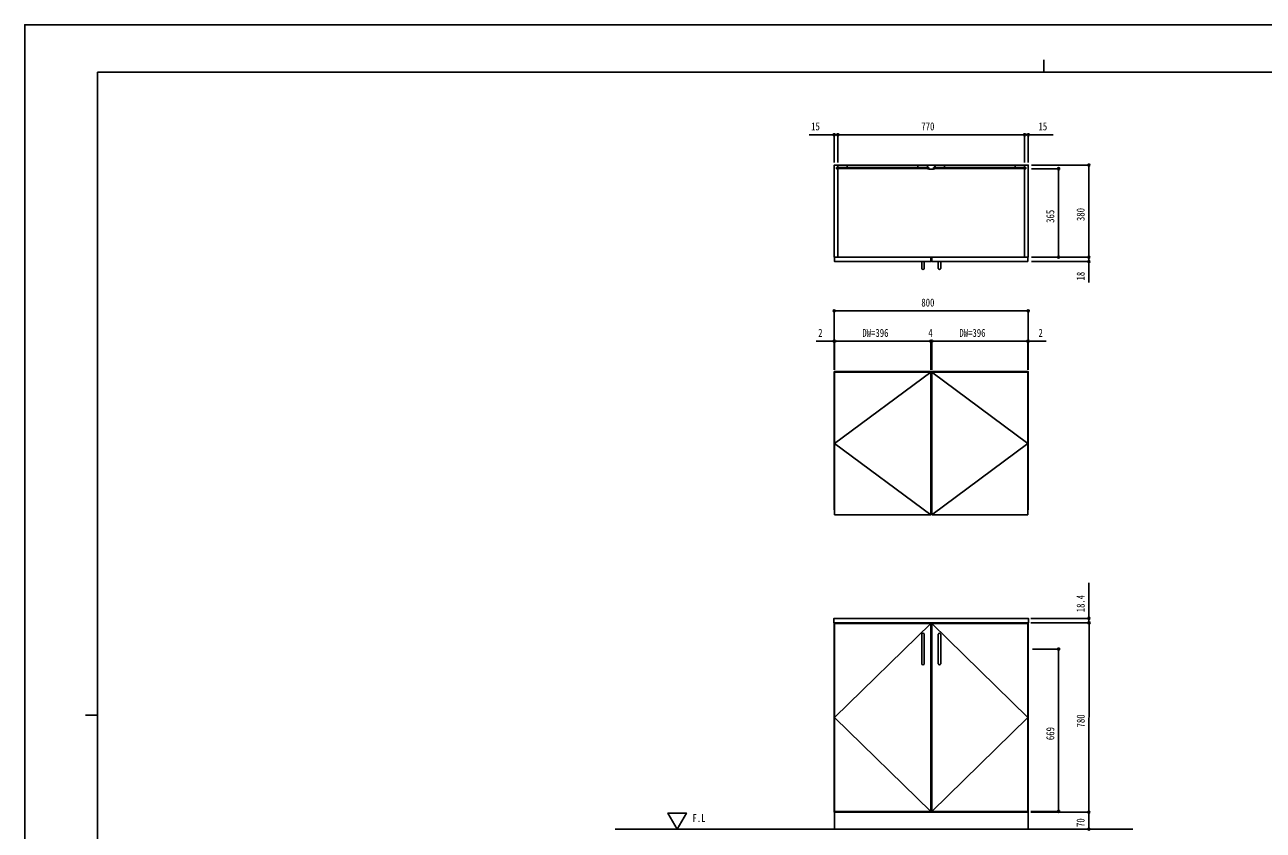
# Model space of a CAD drawing. Units: millimetres, scale not verified. Extents: x -4205 to 4205, y -2970 to 2970.
# Drawn here: x -4205 to 899, y -349 to 2970 of the extents above; entities that cross this region are included whole.
import ezdxf
from ezdxf.enums import TextEntityAlignment as Align

# ---------------------------------------------------------------- set-up
doc = ezdxf.new("R2010")
doc.units = ezdxf.units.MM
doc.header["$LTSCALE"] = 20
for name, color, linetype in [('0-1_USER1', 3, 'Continuous'), ('0-2_YKK_11', 7, 'Continuous'), ('0-3_YKK_12', 2, 'Continuous'), ('0-4_YKK_13', 4, 'Continuous'), ('0-5_YKK_D', 6, 'Continuous'), ('0-6_YKK_ZWAK', 7, 'Continuous'), ('0-7_YSS_K', 3, 'Continuous')]:
    doc.layers.add(name, color=color, linetype=linetype)
doc.styles.add('ＭＳ ゴシック', font='')
doc.styles.get('ＭＳ ゴシック').set_extended_font_data('MS Gothic')

msp = doc.modelspace()

# ---------------------------------------------------------------- linework, layer by layer
at = {"layer": '0-2_YKK_11'}
for p, q in [((-466.97, 971), (-470.97, 971)), ((-68.98, 971), (-70.97, 971)), ((-866.98, 951), (-866.97, 951))]:
    msp.add_line(p, q, dxfattribs=at)
at = {"layer": '0-3_YKK_12'}
for p, q in [((-859.48, 2382), (-853.98, 2382)), ((-859.48, 2377), (-859.48, 2382)), ((-859.48, 2377), (-853.98, 2377)), ((-853.98, 2382), (-853.98, 2392)), ((-853.98, 2012), (-853.98, 2377)), ((-814.98, 2392), (-523.98, 2392)), ((-483.98, 2392), (-453.98, 2392)), ((-483.98, 2392), (-483.98, 2382)), ((-483.98, 2382), (-478.48, 2382)), ((-483.98, 2377), (-478.48, 2377)), ((-483.98, 2377), (-483.98, 2376)), ((-483.98, 2376), (-478.48, 2375)), ((-478.48, 2382), (-478.48, 2377)), ((-478.48, 2375), (-459.48, 2375)), ((-459.48, 2382), (-453.98, 2382)), ((-459.48, 2382), (-459.48, 2377)), ((-459.48, 2377), (-453.98, 2377)), ((-459.48, 2375), (-453.98, 2376)), ((-453.98, 2392), (-453.98, 2382)), ((-453.98, 2377), (-453.98, 2376)), ((-122.98, 2392), (-413.98, 2392)), ((-83.98, 2392), (-83.98, 2382)), ((-83.98, 2382), (-78.98, 2382)), ((-83.98, 2377), (-78.98, 2377)), ((-83.98, 2377), (-83.98, 2012)), ((-78.98, 2382), (-78.98, 2377)), ((-70.98, 1244.5), (-466.98, 1538)), ((-466.97, 951), (-70.97, 1244.5)), ((-868.98, 971), (-866.97, 971))]:
    msp.add_line(p, q, dxfattribs=at)
for points in [[(-68.98, 2012), (-868.98, 2012), (-868.98, 2392), (-68.98, 2392)], [(-858.98, 2377.5), (-479.98, 2377.5), (-479.98, 2381.5), (-858.98, 2381.5)], [(-853.98, 2381.5), (-814.98, 2381.5), (-814.98, 2392), (-853.98, 2392)], [(-484.98, 2381.5), (-523.98, 2381.5), (-523.98, 2392), (-484.98, 2392)], [(-78.98, 2377.5), (-457.98, 2377.5), (-457.98, 2381.5), (-78.98, 2381.5)], [(-452.98, 2381.5), (-413.98, 2381.5), (-413.98, 2392), (-452.98, 2392)], [(-83.98, 2381.5), (-122.98, 2381.5), (-122.98, 2392), (-83.98, 2392)], [(-470.98, 1994), (-866.98, 1994), (-866.98, 2012), (-470.98, 2012)], [(-70.98, 1994), (-466.98, 1994), (-466.98, 2012), (-70.98, 2012)], [(-470.98, 951), (-866.98, 951), (-866.98, 1538), (-470.98, 1538)], [(-466.98, 951), (-70.98, 951), (-70.98, 1538), (-466.98, 1538)], [(-869.73, 505.6), (-68.23, 505.6), (-68.23, 524), (-869.73, 524)], [(-868.98, -274.4), (-68.98, -274.4), (-68.98, 505.6), (-868.98, 505.6)], [(-866.98, -271.4), (-470.98, -271.4), (-470.98, 502.6), (-866.98, 502.6)], [(-70.98, -271.4), (-466.98, -271.4), (-466.98, 502.6), (-70.98, 502.6)], [(-867.98, -344.4), (-69.98, -344.4), (-69.98, -274.4), (-867.98, -274.4)]]:
    msp.add_lwpolyline(points, close=True, dxfattribs=at)
for points in [[(-68.98, 971), (-68.98, 1541), (-868.98, 1541), (-868.98, 971)], [(-470.98, 1538), (-866.98, 1244.5), (-470.98, 951)], [(-470.98, 502.6), (-866.98, 115.6), (-470.98, -271.4)], [(-466.98, -271.4), (-70.98, 115.6), (-466.98, 502.6)]]:
    msp.add_lwpolyline(points, dxfattribs=at)
at = {"layer": '0-4_YKK_13'}
for p, q in [((-507.98, 1994), (-497.98, 1994)), ((-507.98, 1966.34), (-507.98, 1994)), ((-497.98, 1966.34), (-497.98, 1994)), ((-439.98, 1994), (-429.98, 1994)), ((-439.98, 1966.34), (-439.98, 1994)), ((-429.98, 1966.34), (-429.98, 1994)), ((-507.98, 458.76), (-507.98, 336.44)), ((-497.98, 458.76), (-497.98, 336.44)), ((-439.98, 458.76), (-439.98, 336.44)), ((-429.98, 458.76), (-429.98, 336.44))]:
    msp.add_line(p, q, dxfattribs=at)
for centre, start, end in [((-502.98, 1967.05), 188.0693, 351.9307), ((-434.98, 1967.05), 188.0693, 351.9307), ((-502.98, 458.05), 8.0102, 171.9898), ((-434.98, 458.05), 8.0102, 171.9898), ((-502.98, 337.14), 188.0102, 351.9898), ((-434.98, 337.14), 188.0102, 351.9898)]:
    msp.add_arc(centre, 5.05, start, end, dxfattribs=at)
at = {"layer": '0-5_YKK_D'}
for p, q in [((-868.98, 2517), (-971.78, 2517)), ((-868.98, 2403), (-868.98, 2518)), ((-853.98, 2517), (-868.98, 2517)), ((-853.98, 2403), (-853.98, 2518)), ((-853.98, 2403), (-853.98, 2518)), ((-853.98, 2517), (-836.98, 2517)), ((-83.98, 2517), (-853.98, 2517)), ((-83.98, 2517), (-100.98, 2517)), ((-83.98, 2403), (-83.98, 2518)), ((-83.98, 2403), (-83.98, 2518)), ((-83.98, 2517), (-68.98, 2517)), ((-68.98, 2403), (-68.98, 2518)), ((-68.98, 2517), (33.82, 2517)), ((-55.97, 2392), (182.02, 2392)), ((-55.97, 2377), (57.02, 2377)), ((56.02, 2012), (56.02, 2377)), ((181.02, 2392), (181.02, 2012)), ((-55.97, 2012), (182.02, 2012)), ((-55.97, 2012), (57.02, 2012)), ((-55.97, 2012), (182.02, 2012)), ((-55.97, 1994), (182.02, 1994)), ((-868.98, 1547.63), (-868.98, 1792)), ((-68.98, 1791), (-868.98, 1791)), ((-68.98, 1547.63), (-68.98, 1792)), ((-868.98, 1666), (-942.98, 1666)), ((-868.98, 1547.63), (-868.98, 1667)), ((-866.98, 1666), (-868.98, 1666)), ((-866.98, 1547.63), (-866.98, 1667)), ((-866.98, 1547.63), (-866.98, 1667)), ((-866.98, 1666), (-849.98, 1666)), ((-866.98, 1666), (-470.98, 1666)), ((-470.98, 1666), (-487.98, 1666)), ((-470.98, 1547.63), (-470.98, 1667)), ((-470.98, 1547.63), (-470.98, 1667)), ((-466.98, 1666), (-470.98, 1666)), ((-466.98, 1547.63), (-466.98, 1667)), ((-466.98, 1547.63), (-466.98, 1667)), ((-466.98, 1666), (-449.98, 1666)), ((-70.98, 1666), (-466.98, 1666)), ((-70.98, 1666), (-87.98, 1666)), ((-70.98, 1547.63), (-70.98, 1667)), ((-70.98, 1547.63), (-70.98, 1667)), ((-70.98, 1666), (-68.98, 1666)), ((-68.98, 1547.63), (-68.98, 1667)), ((-68.98, 1666), (5.02, 1666)), ((-58.23, 524), (182.02, 524)), ((-58.23, 505.6), (182.02, 505.6)), ((-58.23, 505.59), (182.92, 505.28)), ((181.92, 505.28), (180.92, -274.72)), ((-51.98, 397.6), (57.02, 397.6)), ((56.02, -271.4), (56.02, 397.6)), ((-58.98, -271.4), (57.02, -271.4)), ((-58.98, -274.4), (182.02, -274.4)), ((-58.98, -274.41), (181.92, -274.72)), ((181.02, -274.4), (181.02, -344.4)), ((-28.98, -344.4), (182.02, -344.4))]:
    msp.add_line(p, q, dxfattribs=at)
for points in [[(181.02, 2012), (181.02, 1994), (181.02, 1908.2)], [(181.02, 505.6), (181.02, 524), (181.02, 669.8)]]:
    msp.add_lwpolyline(points, dxfattribs=at)
for centre in [(-868.98, 2517), (-853.98, 2517), (-853.98, 2517), (-83.98, 2517), (-83.98, 2517), (-68.98, 2517), (56.02, 2377), (181.02, 2392), (56.02, 2012), (181.02, 2012), (181.02, 2012), (181.02, 1994), (-868.98, 1791), (-68.98, 1791), (-868.98, 1666), (-866.98, 1666), (-866.98, 1666), (-470.98, 1666), (-470.98, 1666), (-466.98, 1666), (-466.98, 1666), (-70.98, 1666), (-70.98, 1666), (-68.98, 1666), (181.02, 524), (181.02, 505.6), (181.92, 505.28), (56.02, 397.6), (56.02, -271.4), (180.92, -274.72), (181.02, -274.4), (181.02, -344.4)]:
    msp.add_circle(centre, 4.25, dxfattribs=at)
at = {"layer": '0-6_YKK_ZWAK'}
for p, q in [((-4.98, 2825), (-4.98, 2775)), ((3895.02, 2775), (-3904.98, 2775)), ((-3904.98, -2525), (-3904.98, 2775)), ((-3954.98, 125), (-3904.98, 125))]:
    msp.add_line(p, q, dxfattribs=at)
msp.add_lwpolyline([(-4205, -2970), (4205, -2970), (4205, 2970), (-4205, 2970)], close=True, dxfattribs=at)
at = {"layer": '0-7_YSS_K'}
msp.add_line((362.38, -344.4), (-1771.26, -344.4), dxfattribs=at)
msp.add_lwpolyline([(-1516.14, -344.4), (-1477.97, -278.29), (-1554.31, -278.29)], close=True, dxfattribs=at)

# ---------------------------------------------------------------- texts
at = {"layer": '0-1_USER1', "style": 'ＭＳ ゴシック', "width": 0.8}
msp.add_text('F.L', height=32.99, dxfattribs=at).set_placement((-1453, -325), align=Align.BOTTOM_LEFT)
at = {"layer": '0-5_YKK_D', "style": 'ＭＳ ゴシック', "width": 0.8}
for s, p in [('15', (-963.78, 2525)), ('770', (-509.78, 2525)), ('15', (-26.98, 2525)), ('800', (-509.78, 1799)), ('2', (-934.98, 1674)), ('DW=396', (-752.98, 1674)), ('4', (-480.98, 1674)), ('DW=396', (-352.98, 1674)), ('2', (-26.98, 1674))]:
    msp.add_text(s, height=32.99, dxfattribs=at).set_placement(p, align=Align.BOTTOM_LEFT)
for s, rotation, p in [('365', 90, (48.02, 2153.7)), ('380', 90, (173.02, 2161.2)), ('18', 90, (173.02, 1916.2)), ('18.4', 90, (173.02, 549)), ('780', 89.927, (173.37, 74.49)), ('669', 90, (48.02, 22.3)), ('70', 90, (173.02, -335.8))]:
    msp.add_text(s, height=32.99, rotation=rotation, dxfattribs=at).set_placement(p, align=Align.BOTTOM_LEFT)

doc.saveas('drawing.dxf')
